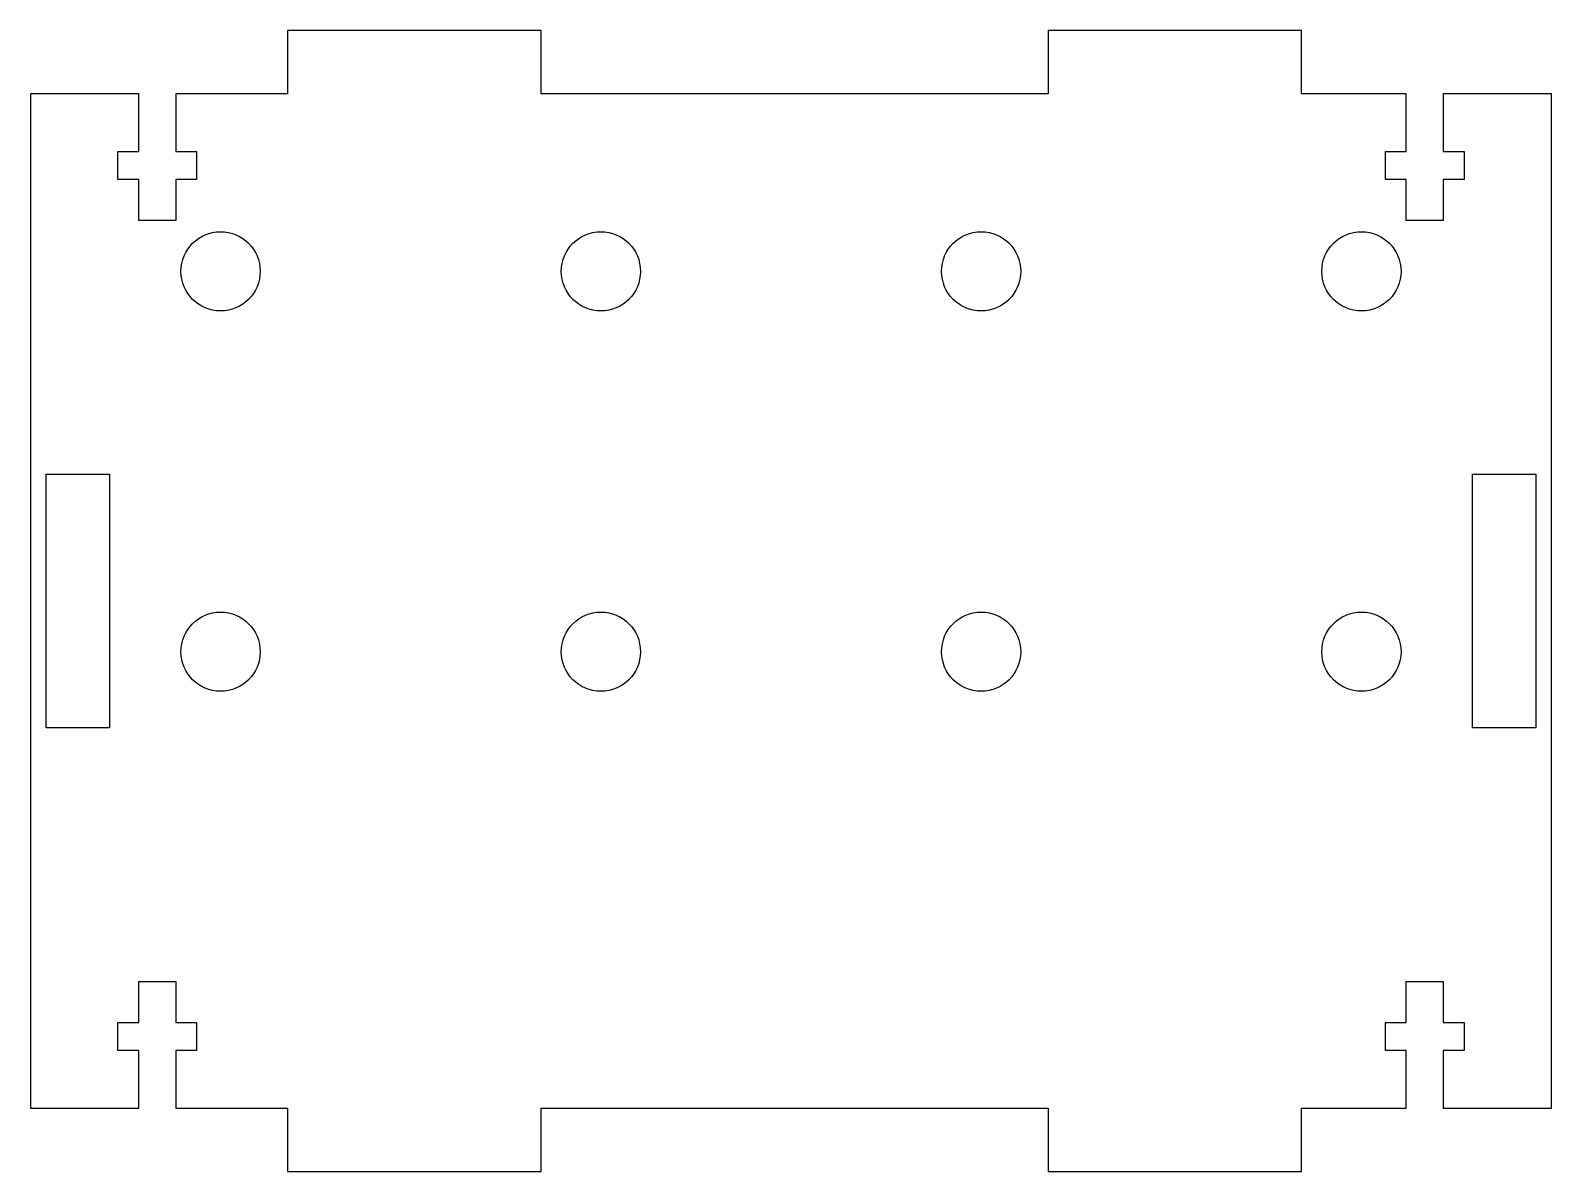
# Model space of a CAD drawing. Extents: x -4.01 to 1.99, y -4.5 to 0.
import ezdxf

# ---------------------------------------------------------------- set-up
doc = ezdxf.new("R2010")
doc.units = 0
doc.layers.get('0').update_dxf_attribs({"linetype": 'CONTINUOUS'})

msp = doc.modelspace()

# ---------------------------------------------------------------- linework, layer by layer
for points in [[(1, -0.25), (1, 0), (0, 0), (0, -0.25), (-2, -0.25), (-2, 0), (-3, 0), (-3, -0.25), (-3.441, -0.25), (-3.441, -0.4773), (-3.359, -0.4773), (-3.359, -0.5873), (-3.441, -0.5873), (-3.441, -0.75), (-3.587, -0.75), (-3.587, -0.5873), (-3.669, -0.5873), (-3.669, -0.4773), (-3.587, -0.4773), (-3.587, -0.25), (-4.014, -0.25), (-4.014, -4.25), (-3.587, -4.25), (-3.587, -4.0227), (-3.669, -4.0227), (-3.669, -3.9127), (-3.587, -3.9127), (-3.587, -3.75), (-3.441, -3.75), (-3.441, -3.9127), (-3.359, -3.9127), (-3.359, -4.0227), (-3.441, -4.0227), (-3.441, -4.25), (-3, -4.25), (-3, -4.5), (-2, -4.5), (-2, -4.25), (0, -4.25), (0, -4.5), (1, -4.5), (1, -4.25), (1.413, -4.25), (1.413, -4.0227), (1.331, -4.0227), (1.331, -3.9127), (1.413, -3.9127), (1.413, -3.75), (1.559, -3.75), (1.559, -3.9127), (1.641, -3.9127), (1.641, -4.0227), (1.559, -4.0227), (1.559, -4.25), (1.986, -4.25), (1.986, -0.25), (1.559, -0.25), (1.559, -0.4773), (1.641, -0.4773), (1.641, -0.5873), (1.559, -0.5873), (1.559, -0.75), (1.413, -0.75), (1.413, -0.5873), (1.331, -0.5873), (1.331, -0.4773), (1.413, -0.4773), (1.413, -0.25)], [(-3.7015, -2.75), (-3.9515, -2.75), (-3.9515, -1.75), (-3.7015, -1.75)], [(1.6735, -1.75), (1.9235, -1.75), (1.9235, -2.75), (1.6735, -2.75)]]:
    msp.add_lwpolyline(points, close=True)
for centre in [(-3.264, -0.95), (-1.764, -0.95), (-0.264, -0.95), (1.236, -0.95), (-3.264, -2.45), (-1.764, -2.45), (-0.264, -2.45), (1.236, -2.45)]:
    msp.add_circle(centre, 0.1562)

doc.saveas('drawing.dxf')
